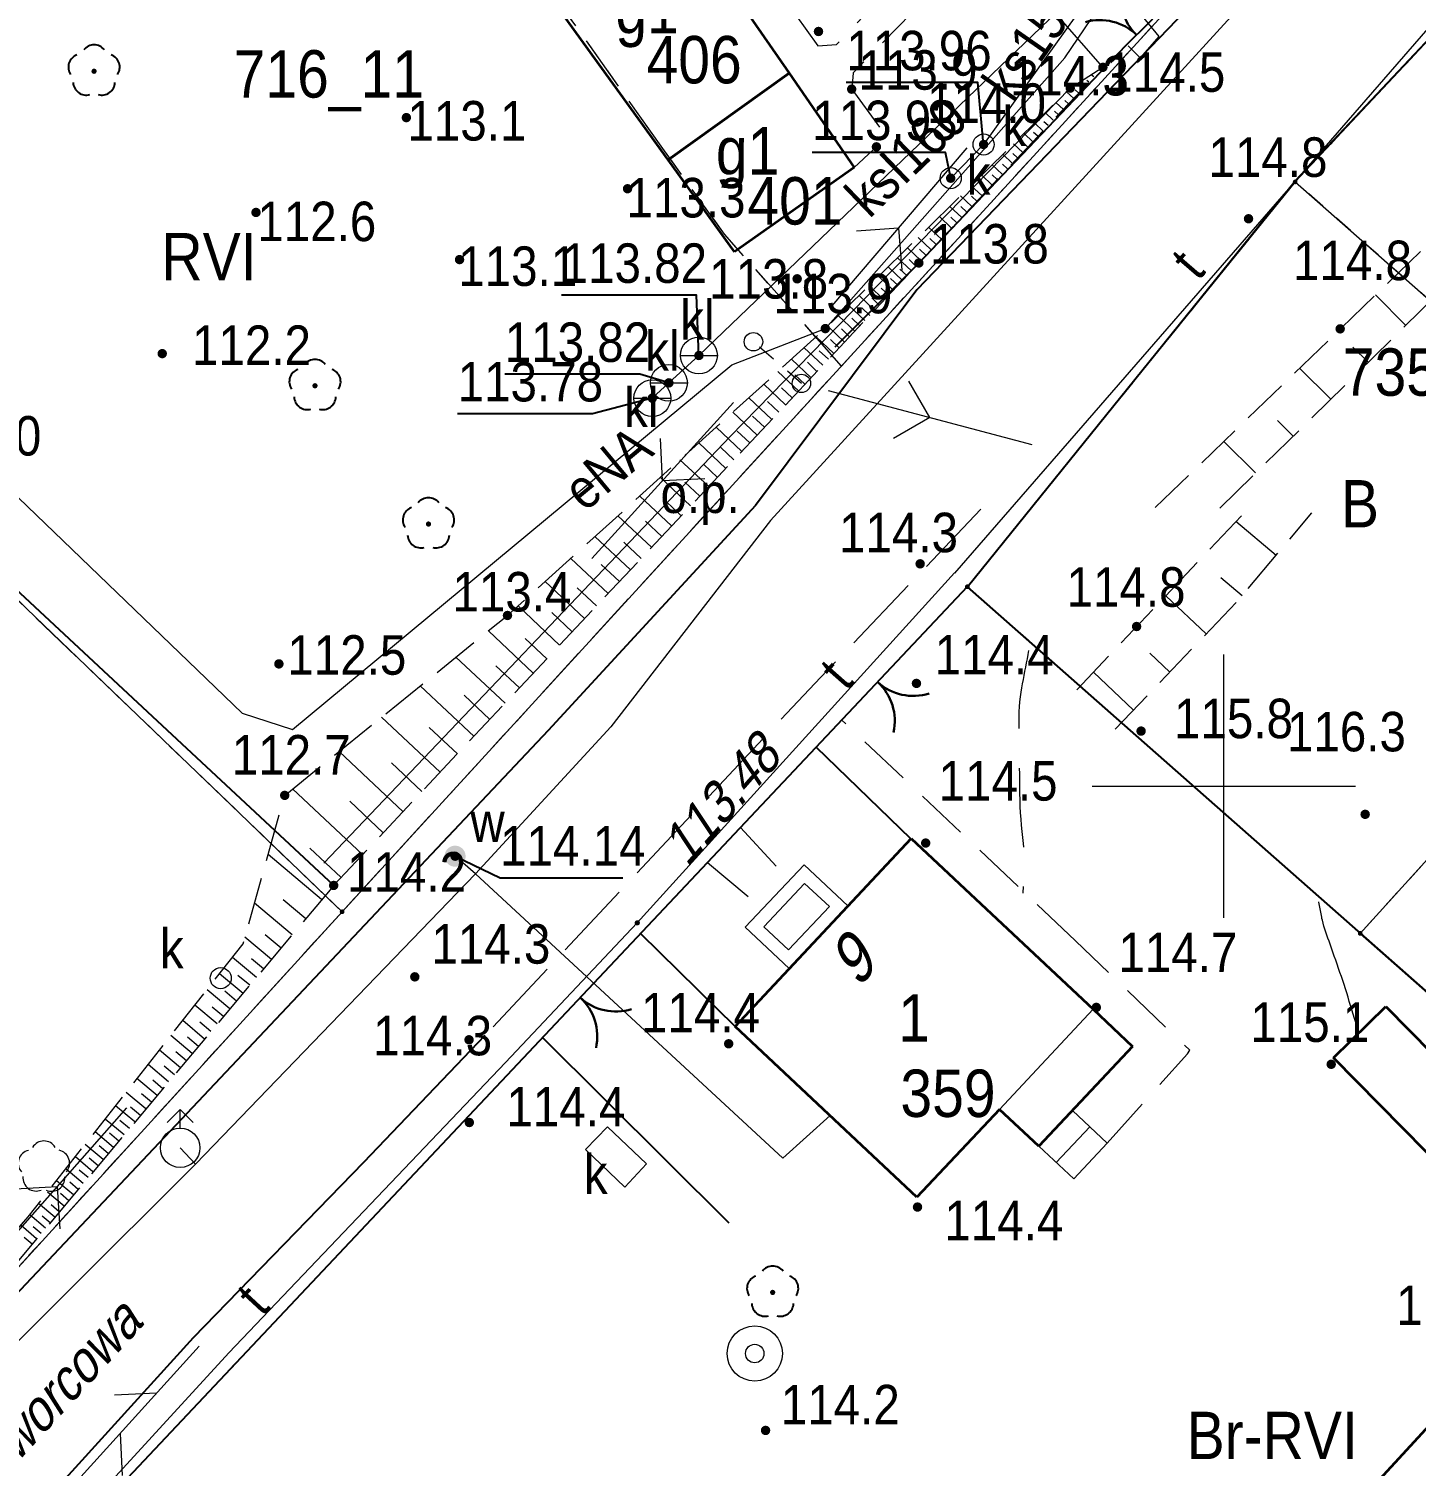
# Model space of a CAD drawing. Extents: x 6512885 to 6513481, y 5959590 to 5960000.
# Drawn here: x 6513154.6 to 6513207.3, y 5959874.2 to 5959928.8 of the extents above; entities that cross this region are included whole.
import ezdxf
from ezdxf.enums import TextEntityAlignment as Align

# ---------------------------------------------------------------- set-up
doc = ezdxf.new("R2010")
doc.units = 0
doc.header["$MEASUREMENT"] = 0
for name, pattern in [('0.7_0.7', [1.4, 0.7, -0.7]), ('2.0_1.0', [3, 2, -1]), ('217-1000', [2.8, 2.1, -0.7]), ('218-1000', [1.4, 0.7, -0.7]), ('219-1000', [0]), ('3.0_1.5', [4.5, 3, -1.5]), ('823-1000', [2.45, 1.75, -0.7]), ('mz1.8_0.7', [2.5, 1.8, -0.7]), ('mz3.0_1.0', [4, 3, -1])]:
    doc.linetypes.add(name, pattern=pattern)
doc.layers.get('0').update_dxf_attribs({"color": 2, "linetype": 'CONTINUOUS', "lineweight": 5})
for name, color, linetype in [('000 Inne (niezydentyfikowane)', 7, 'CONTINUOUS'), ('203-Punkt załamania granicy działki nie stabilizowany', 7, 'CONTINUOUS'), ('210-Oznaczenie użytku', 7, 'CONTINUOUS'), ('211-Nr działki', 7, 'CONTINUOUS'), ('217-Granica konturu klasyfikcyjnego', 7, 'CONTINUOUS'), ('218-Granica użytku', 7, 'CONTINUOUS'), ('219-Linia granicy', 7, 'CONTINUOUS'), ('238-Punkt adresowy budynku', 7, 'CONTINUOUS'), ('312-Budynek (powierzchnia)', 7, 'CONTINUOUS'), ('312-Numer ewidencyjny budynku', 7, 'CONTINUOUS'), ('312-Numer ewidencyjny budynku-Atr124', 7, 'CONTINUOUS'), ('320-część budynku wyodrębniona ze względu na liczbę kondygnacji naziemnych (powierzchnia)', 7, 'CONTINUOUS'), ('352-schody (powierzchnia)', 7, 'CONTINUOUS'), ('354-Taras weranda', 7, 'CONTINUOUS'), ('510-Podpora jednosłupowa symb.-SEPOW', 7, 'CONTINUOUS'), ('512-Podpora wielosłupowa linia-SEPOW', 7, 'CONTINUOUS'), ('516-Kierunek linii eN-SEPOW', 7, 'CONTINUOUS'), ('521-Kierunek linii-STPOW', 7, 'CONTINUOUS'), ('626-Punkt rzędnej przewodu-STPOD', 7, 'CONTINUOUS'), ('626-Punkt rzędnej przewodu-STPOD-Atr2', 7, 'CONTINUOUS'), ('811-Warstwica ciągła linia', 7, 'CONTINUOUS'), ('812-Warstwica pomocnicza linia', 7, 'CONTINUOUS'), ('820-Skarpa nieumocniona', 7, 'CONTINUOUS'), ('823-Szczyt skarpy nieumocninej', 7, 'CONTINUOUS'), ('824-Podnóże skarpy nieumocninej', 7, 'CONTINUOUS'), ('905-Brama w ogrodzeniu', 7, 'CONTINUOUS'), ('926-Drzewo liściaste niepomierzone', 7, 'CONTINUOUS'), ('994-Nazwa ulicy', 7, 'CONTINUOUS'), ('chodnik (powierzchnia)', 7, 'CONTINUOUS'), ('drzewo liściaste (punkt)', 7, 'CONTINUOUS'), ('hydrant (punkt)', 7, 'CONTINUOUS'), ('inny obiekt przyrodniczy (linia)', 7, 'CONTINUOUS'), ('inny obiekt przyrodniczy (linia)-Atr17', 7, 'CONTINUOUS'), ('jezdnia (powierzchnia)', 7, 'CONTINUOUS'), ('krawężnik (linia)', 7, 'CONTINUOUS'), ('ogrodzenie trwałe (linia)', 7, 'CONTINUOUS'), ('osadnik kanalizacji lokalnej (dół Chambeau) (punkt)', 7, 'CONTINUOUS'), ('osadnik kanalizacji lokalnej (dół Chambeau) (punkt)-Atr17', 7, 'CONTINUOUS'), ('plac (powierzchnia)', 7, 'CONTINUOUS'), ('przewód elektroenergetyczny (linia)', 7, 'CONTINUOUS'), ('przewód elektroenergetyczny (linia)-Atr1', 7, 'CONTINUOUS'), ('przewód kanalizacyjny (linia)', 7, 'CONTINUOUS'), ('przewód kanalizacyjny (linia)-Atr1', 7, 'CONTINUOUS'), ('przewód telekomunikacyjny (linia)', 7, 'CONTINUOUS'), ('przewód telekomunikacyjny (linia)-Atr1', 7, 'CONTINUOUS'), ('przewód wodociągowy (linia)', 7, 'CONTINUOUS'), ('punkt o określonej wysokości (sieć kanalizacyjna)', 7, 'CONTINUOUS'), ('punkt o określonej wysokości (sieć kanalizacyjna)-Atr2', 7, 'CONTINUOUS'), ('punkt o określonej wysokości (sieć wodociągowa)', 7, 'CONTINUOUS'), ('punkt o określonej wysokości (sieć wodociągowa)-Atr2', 7, 'CONTINUOUS'), ('punkt wysokościowy naturalny', 7, 'CONTINUOUS'), ('punkt wysokościowy naturalny-Atr2', 7, 'CONTINUOUS'), ('skarpa nieumocniona (powierzchnia)', 7, 'CONTINUOUS'), ('studnia (punkt)', 7, 'CONTINUOUS'), ('Wstawianie ramki sekcyjnej z opisem', 7, 'CONTINUOUS'), ('właz - siec kanalizacyjna (powierzchnia)', 7, 'CONTINUOUS'), ('właz - siec kanalizacyjna (powierzchnia)-Atr17', 7, 'CONTINUOUS'), ('właz okrągły - siec kanalizacyjna (punkt)', 7, 'CONTINUOUS'), ('właz okrągły - siec kanalizacyjna (punkt)-Atr17', 7, 'CONTINUOUS'), ('zasuwa - siec wodociągowa (punkt)', 7, 'CONTINUOUS'), ('zasuwa - siec wodociągowa (punkt)-Atr17', 7, 'CONTINUOUS')]:
    doc.layers.add(name, color=color, linetype=linetype)
doc.styles.get("Standard").update_dxf_attribs({"font": 'txt', "width": 0.75})
doc.linetypes.add('902-1000', pattern='A,5,0,[1,ksztalty.shx,S=1,R=0,X=0,Y=0],5', length=10)

# ---------------------------------------------------------------- blocks, each defined once
blk = doc.blocks.new('516')
at = {"color": 0, "linetype": 'Continuous', "lineweight": 0}
for p, q in [((5.05, 0), (3.919, 1.131)), ((1.05, 0), (9.05, 0)), ((5.05, 0), (3.919, -1.131))]:
    blk.add_line(p, q, dxfattribs=at)
blk = doc.blocks.new('521')
at = {"color": 0, "linetype": 'Continuous', "lineweight": 0}
for p, q in [((6.65, 0), (5.519, 1.131)), ((1.05, 0), (9.05, 0)), ((4.581, 0), (3.45, -1.131))]:
    blk.add_line(p, q, dxfattribs=at)
blk = doc.blocks.new('926')
at = {"color": 0, "linetype": 'Continuous', "lineweight": 0}
for centre, start, end in [((-0.469, 0.152), 103.052, 221.335), ((0.007, 0.5), 30.77, 149.231), ((0.482, 0.157), 318.939, 77.555), ((-0.292, -0.401), 174.173, 292.616), ((0.296, -0.408), 246.131, 4.522)]:
    blk.add_arc(centre, 0.5, start, end, dxfattribs=at)
blk = doc.blocks.new('OP021')
at = {"linetype": 'Continuous', "lineweight": 13}
h = blk.add_hatch(color=0, dxfattribs=at)
edge = h.paths.add_edge_path()
edge.add_arc((0, 0), 0.1, 0, 360)
at = {"color": 0, "linetype": 'Continuous', "lineweight": -3}
for centre, start, end in [((-0.476, 0.154), 110.388, 213.756), ((0, 0.5), 38.316, 141.684), ((0.476, 0.154), 326.244, 69.612), ((-0.294, -0.404), 182.272, 285.64), ((0.294, -0.404), 254.36, 357.728), ((0.294, -0.404), 254.36, 357.728)]:
    blk.add_arc(centre, 0.5, start, end, dxfattribs=at)
blk = doc.blocks.new('PW01')
at = {"linetype": 'Continuous', "lineweight": 13}
h = blk.add_hatch(color=0, dxfattribs=at)
edge = h.paths.add_edge_path()
edge.add_arc((0, 0), 0.18, 0, 360)
blk = doc.blocks.new('US02')
at = {"color": 0, "linetype": 'Continuous', "lineweight": 13}
for p, q in [((0, 1.45), (-0.495, 0.955)), ((0, 0.75), (0, 1.45)), ((0, 1.45), (0.495, 0.955))]:
    blk.add_line(p, q, dxfattribs=at)
blk.add_circle((0, 0), 0.75, dxfattribs=at)
blk = doc.blocks.new('US22')
at = {"color": 0, "linetype": 'Continuous', "lineweight": 0}
blk.add_circle((0, 0), 0.4, dxfattribs=at)
blk = doc.blocks.new('US25')
at = {"linetype": 'Continuous', "lineweight": 13}
h = blk.add_hatch(color=0, dxfattribs=at)
edge = h.paths.add_edge_path()
edge.add_arc((0, 0), 0.4, 0, 360)
blk = doc.blocks.new('905')
at = {"color": 0, "linetype": 'Continuous', "lineweight": 30}
for centre, start, end in [((-2, 0), 0, 60), ((2, 0), 120, 180)]:
    blk.add_arc(centre, 2, start, end, dxfattribs=at)
blk = doc.blocks.new('621')
at = {"linetype": 'Continuous', "lineweight": 0}
h = blk.add_hatch(color=0, dxfattribs=at)
edge = h.paths.add_edge_path()
edge.add_arc((0, 0), 0.1, 0, 360)
blk = doc.blocks.new('US07')
at = {"color": 0, "linetype": 'Continuous', "lineweight": 13}
blk.add_line((-0.7, 0), (0.7, 0), dxfattribs=at)
blk.add_circle((0, 0), 0.7, dxfattribs=at)
blk = doc.blocks.new('510')
at = {"color": 0, "linetype": 'Continuous', "lineweight": 0}
blk.add_circle((0, 0), 0.35, dxfattribs=at)
blk = doc.blocks.new('US13')
at = {"color": 0, "linetype": 'Continuous', "lineweight": 13}
for radius in [1.05, 0.35]:
    blk.add_circle((0, 0), radius, dxfattribs=at)
blk = doc.blocks.new('203')
at = {"linetype": 'Continuous', "lineweight": 0}
h = blk.add_hatch(color=0, dxfattribs=at)
edge = h.paths.add_edge_path()
edge.add_arc((0, 0), 0.09, 0, 360)

msp = doc.modelspace()

# ---------------------------------------------------------------- linework, layer by layer
at = {"layer": '000 Inne (niezydentyfikowane)', "color": 7, "linetype": 'Continuous', "lineweight": 13}
for p, q in [((6513194.87, 5959926.72), (6513194.8, 5959926.79)), ((6513195.07, 5959926.93), (6513194.97, 5959927.01)), ((6513194.3, 5959926.1), (6513194.03, 5959926.36)), ((6513194.49, 5959926.31), (6513194.36, 5959926.43)), ((6513194.68, 5959926.52), (6513194.48, 5959926.7)), ((6513193.91, 5959925.69), (6513193.62, 5959925.96)), ((6513194.1, 5959925.9), (6513193.96, 5959926.03)), ((6513193.14, 5959924.87), (6513192.82, 5959925.17)), ((6513193.33, 5959925.08), (6513193.17, 5959925.22)), ((6513193.52, 5959925.28), (6513193.22, 5959925.57)), ((6513193.72, 5959925.49), (6513193.57, 5959925.63)), ((6513192.75, 5959924.46), (6513192.42, 5959924.78)), ((6513192.94, 5959924.67), (6513192.78, 5959924.82)), ((6513192.37, 5959924.05), (6513192.01, 5959924.38)), ((6513192.56, 5959924.26), (6513192.39, 5959924.42)), ((6513191.59, 5959923.23), (6513191.21, 5959923.59)), ((6513191.79, 5959923.44), (6513191.6, 5959923.61)), ((6513191.98, 5959923.64), (6513191.61, 5959923.99)), ((6513192.17, 5959923.85), (6513191.99, 5959924.02)), ((6513191.21, 5959922.82), (6513190.81, 5959923.2)), ((6513191.4, 5959923.03), (6513191.2, 5959923.21)), ((6513190.43, 5959922), (6513190, 5959922.41)), ((6513190.82, 5959922.41), (6513190.4, 5959922.8)), ((6513191.01, 5959922.62), (6513190.81, 5959922.81)), ((6513190.05, 5959921.59), (6513189.6, 5959922.01)), ((6513190.24, 5959921.79), (6513190.02, 5959922)), ((6513190.63, 5959922.2), (6513190.42, 5959922.4)), ((6513189.66, 5959921.18), (6513189.2, 5959921.62)), ((6513189.86, 5959921.38), (6513189.63, 5959921.6)), ((6513188.89, 5959920.36), (6513188.39, 5959920.83)), ((6513189.28, 5959920.77), (6513188.79, 5959921.22)), ((6513189.08, 5959920.56), (6513188.84, 5959920.79)), ((6513189.47, 5959920.97), (6513189.23, 5959921.2)), ((6513188.5, 5959919.95), (6513187.99, 5959920.43)), ((6513188.7, 5959920.15), (6513188.44, 5959920.39)), ((6513187.8, 5959919.2), (6513187.25, 5959919.71)), ((6513188.14, 5959919.56), (6513187.61, 5959920.06)), ((6513188.31, 5959919.74), (6513188.05, 5959919.99)), ((6513187.45, 5959918.83), (6513186.89, 5959919.36)), ((6513187.63, 5959919.01), (6513187.35, 5959919.27)), ((6513187.97, 5959919.38), (6513187.7, 5959919.63)), ((6513186.74, 5959918.07), (6513186.15, 5959918.63)), ((6513187.1, 5959918.45), (6513186.53, 5959919)), ((6513187.28, 5959918.64), (6513186.99, 5959918.91)), ((6513186.37, 5959917.68), (6513185.76, 5959918.25)), ((6513186.56, 5959917.87), (6513186.26, 5959918.16)), ((6513186.92, 5959918.26), (6513186.63, 5959918.54)), ((6513185.99, 5959917.27), (6513185.37, 5959917.86)), ((6513186.18, 5959917.47), (6513185.87, 5959917.76)), ((6513185.19, 5959916.43), (6513184.52, 5959917.06)), ((6513185.6, 5959916.85), (6513184.96, 5959917.46)), ((6513185.4, 5959916.64), (6513185.07, 5959916.95)), ((6513185.79, 5959917.06), (6513185.48, 5959917.36)), ((6513184.77, 5959915.98), (6513184.06, 5959916.64)), ((6513184.99, 5959916.21), (6513184.64, 5959916.53)), ((6513184.33, 5959915.5), (6513183.58, 5959916.21)), ((6513184.55, 5959915.74), (6513184.19, 5959916.09)), ((6513183.86, 5959915), (6513183.07, 5959915.74)), ((6513184.09, 5959915.26), (6513183.71, 5959915.62)), ((6513183.36, 5959914.48), (6513182.53, 5959915.26)), ((6513183.61, 5959914.74), (6513183.21, 5959915.12)), ((6513182.84, 5959913.92), (6513181.96, 5959914.74)), ((6513183.1, 5959914.2), (6513182.67, 5959914.6)), ((6513182.28, 5959913.33), (6513181.36, 5959914.2)), ((6513182.56, 5959913.63), (6513182.11, 5959914.05)), ((6513181.7, 5959912.71), (6513180.73, 5959913.63)), ((6513182, 5959913.03), (6513181.52, 5959913.47)), ((6513181.09, 5959912.06), (6513180.06, 5959913.03)), ((6513181.4, 5959912.39), (6513180.9, 5959912.86)), ((6513180.44, 5959911.37), (6513179.35, 5959912.39)), ((6513180.77, 5959911.72), (6513180.24, 5959912.22)), ((6513179.75, 5959910.64), (6513178.61, 5959911.72)), ((6513180.1, 5959911.01), (6513179.54, 5959911.54)), ((6513179.03, 5959909.88), (6513177.82, 5959911.01)), ((6513179.4, 5959910.26), (6513178.81, 5959910.82)), ((6513178.27, 5959909.07), (6513176.99, 5959910.26)), ((6513178.66, 5959909.48), (6513178.04, 5959910.06)), ((6513177.47, 5959908.21), (6513176.12, 5959909.48)), ((6513177.87, 5959908.64), (6513177.22, 5959909.26)), ((6513176.62, 5959907.31), (6513175.2, 5959908.64)), ((6513177.05, 5959907.77), (6513176.36, 5959908.42)), ((6513175.72, 5959906.36), (6513174.23, 5959907.77)), ((6513176.18, 5959906.84), (6513175.45, 5959907.53)), ((6513174.78, 5959905.35), (6513173.2, 5959906.84)), ((6513175.26, 5959905.86), (6513174.49, 5959906.59)), ((6513173.78, 5959904.29), (6513172.08, 5959905.9)), ((6513174.29, 5959904.83), (6513173.47, 5959905.6)), ((6513172.71, 5959903.15), (6513170.84, 5959904.9)), ((6513173.26, 5959903.73), (6513172.36, 5959904.57)), ((6513171.53, 5959901.89), (6513169.49, 5959903.81)), ((6513172.13, 5959902.53), (6513171.16, 5959903.45)), ((6513170.24, 5959900.53), (6513168.02, 5959902.62)), ((6513170.9, 5959901.23), (6513169.83, 5959902.23)), ((6513168.84, 5959899.03), (6513166.41, 5959901.32)), ((6513169.55, 5959899.8), (6513168.39, 5959900.89)), ((6513167.3, 5959897.4), (6513164.64, 5959899.9)), ((6513168.08, 5959898.23), (6513166.81, 5959899.43)), ((6513165.74, 5959895.69), (6513163.71, 5959897.4)), ((6513166.48, 5959896.53), (6513165.29, 5959897.65)), ((6513165.14, 5959894.96), (6513164.28, 5959895.68)), ((6513164.62, 5959894.36), (6513163.19, 5959895.56)), ((6513163.84, 5959893.42), (6513162.83, 5959894.26)), ((6513164.2, 5959893.85), (6513163.6, 5959894.35)), ((6513163.27, 5959892.74), (6513162.36, 5959893.5)), ((6513163.54, 5959893.06), (6513163.08, 5959893.45)), ((6513162.76, 5959892.13), (6513161.87, 5959892.88)), ((6513163.01, 5959892.44), (6513162.56, 5959892.81)), ((6513162.26, 5959891.54), (6513161.39, 5959892.27)), ((6513162.51, 5959891.84), (6513162.07, 5959892.21)), ((6513161.78, 5959890.97), (6513160.93, 5959891.68)), ((6513162.02, 5959891.25), (6513161.59, 5959891.61)), ((6513161.3, 5959890.4), (6513160.47, 5959891.1)), ((6513161.54, 5959890.68), (6513161.12, 5959891.04)), ((6513160.83, 5959889.85), (6513160.02, 5959890.53)), ((6513161.07, 5959890.12), (6513160.65, 5959890.47)), ((6513160.38, 5959889.3), (6513159.58, 5959889.97)), ((6513160.61, 5959889.57), (6513160.2, 5959889.91)), ((6513159.93, 5959888.77), (6513159.15, 5959889.43)), ((6513160.15, 5959889.04), (6513159.76, 5959889.37)), ((6513159.5, 5959888.25), (6513158.73, 5959888.9)), ((6513159.71, 5959888.51), (6513159.33, 5959888.84)), ((6513159.07, 5959887.75), (6513158.32, 5959888.37)), ((6513159.28, 5959888), (6513158.9, 5959888.32)), ((6513158.65, 5959887.25), (6513157.92, 5959887.86)), ((6513158.86, 5959887.5), (6513158.49, 5959887.81)), ((6513158.24, 5959886.76), (6513157.52, 5959887.36)), ((6513158.44, 5959887), (6513158.08, 5959887.31)), ((6513157.45, 5959885.82), (6513156.76, 5959886.39)), ((6513157.84, 5959886.28), (6513157.14, 5959886.87)), ((6513158.04, 5959886.52), (6513157.69, 5959886.82)), ((6513157.06, 5959885.36), (6513156.39, 5959885.93)), ((6513157.26, 5959885.59), (6513156.92, 5959885.87)), ((6513157.64, 5959886.05), (6513157.3, 5959886.34)), ((6513156.69, 5959884.91), (6513156.03, 5959885.47)), ((6513156.88, 5959885.14), (6513156.54, 5959885.42)), ((6513156.32, 5959884.48), (6513155.68, 5959885.02)), ((6513156.5, 5959884.69), (6513156.18, 5959884.97)), ((6513155.96, 5959884.05), (6513155.33, 5959884.58)), ((6513156.14, 5959884.26), (6513155.82, 5959884.53)), ((6513155.26, 5959883.22), (6513154.66, 5959883.73)), ((6513155.61, 5959883.63), (6513154.99, 5959884.15)), ((6513155.43, 5959883.42), (6513155.13, 5959883.68)), ((6513155.78, 5959883.84), (6513155.47, 5959884.1)), ((6513154.92, 5959882.81), (6513154.32, 5959883.33)), ((6513155.09, 5959883.02), (6513154.79, 5959883.27)), ((6513154.75, 5959882.61), (6513154.45, 5959882.87))]:
    msp.add_line(p, q, dxfattribs=at)
at = {"layer": '217-Granica konturu klasyfikcyjnego', "color": 3, "linetype": '217-1000', "lineweight": 13, "flags": 128}
for points in [[(6513178.64, 5959924.3), (6513173.38, 5959931.68)], [(6513181.04, 5959920.95), (6513178.64, 5959924.3)], [(6513185.48, 5959915.95), (6513181.04, 5959920.95)], [(6513166.52, 5959895.23), (6513185.48, 5959915.95)], [(6513166.52, 5959895.23), (6513145.13, 5959915.77)], [(6513190.26, 5959907.57), (6513157.34, 5959872.64)], [(6513205.18, 5959894.41), (6513190.26, 5959907.57)], [(6513140.48, 5959866.67), (6513166.52, 5959895.23)], [(6513239.66, 5959864.04), (6513205.18, 5959894.41)]]:
    msp.add_lwpolyline(points, dxfattribs=at)
at = {"layer": '218-Granica użytku', "color": 3, "linetype": '218-1000', "lineweight": 13, "flags": 128}
for points in [[(6513215.07, 5959936.1), (6513202.71, 5959922.94)], [(6513185.48, 5959915.95), (6513200.12, 5959931.95)], [(6513178.64, 5959924.3), (6513173.38, 5959931.68)], [(6513181.04, 5959920.95), (6513178.64, 5959924.3)], [(6513202.71, 5959922.94), (6513190.26, 5959907.57)], [(6513218.47, 5959909.07), (6513202.71, 5959922.94)], [(6513185.48, 5959915.95), (6513181.04, 5959920.95)], [(6513166.52, 5959895.23), (6513185.48, 5959915.95)], [(6513166.52, 5959895.23), (6513145.13, 5959915.77)], [(6513205.18, 5959894.41), (6513218.47, 5959909.07)], [(6513190.26, 5959907.57), (6513157.34, 5959872.64)], [(6513205.18, 5959894.41), (6513190.26, 5959907.57)], [(6513140.48, 5959866.67), (6513166.52, 5959895.23)], [(6513239.66, 5959864.04), (6513205.18, 5959894.41)]]:
    msp.add_lwpolyline(points, dxfattribs=at)
at = {"layer": '219-Linia granicy', "color": 7, "linetype": '219-1000', "lineweight": 13, "flags": 128}
for points in [[(6513214.52, 5959947.69), (6513166.52, 5959895.23)], [(6513215.07, 5959936.1), (6513202.71, 5959922.94)], [(6513130.89, 5959929.45), (6513166.52, 5959895.23)], [(6513202.71, 5959922.94), (6513190.26, 5959907.57)], [(6513202.71, 5959922.94), (6513218.47, 5959909.07)], [(6513205.18, 5959894.41), (6513218.47, 5959909.07)], [(6513190.26, 5959907.57), (6513157.34, 5959872.64)], [(6513205.18, 5959894.41), (6513190.26, 5959907.57)], [(6513140.48, 5959866.67), (6513166.52, 5959895.23)], [(6513205.18, 5959894.41), (6513239.66, 5959864.04)]]:
    msp.add_lwpolyline(points, dxfattribs=at)
at = {"layer": '312-Budynek (powierzchnia)', "color": 7, "linetype": 'Continuous', "lineweight": 35, "flags": 128}
for points in [[(6513178.32, 5959934.53), (6513183.49, 5959927.07)], [(6513178.9, 5959923.78), (6513173.6, 5959931.12)], [(6513183.49, 5959927.07), (6513178.9, 5959923.78)], [(6513178.9, 5959923.78), (6513183.49, 5959927.07)], [(6513183.49, 5959927.07), (6513185.97, 5959923.48)], [(6513181.42, 5959920.29), (6513178.9, 5959923.78)], [(6513185.97, 5959923.48), (6513181.42, 5959920.29)], [(6513181.44, 5959890.88), (6513188.13, 5959898.01)], [(6513188.13, 5959898.01), (6513195.04, 5959891.53)], [(6513195.04, 5959891.53), (6513196.54, 5959890.12)], [(6513204.17, 5959889.69), (6513206.15, 5959891.63)], [(6513206.15, 5959891.63), (6513212.29, 5959885.41)], [(6513188.35, 5959884.39), (6513181.44, 5959890.88)], [(6513196.54, 5959890.12), (6513192.98, 5959886.33)], [(6513210.31, 5959883.46), (6513204.17, 5959889.69)], [(6513191.48, 5959887.73), (6513188.35, 5959884.39)], [(6513192.98, 5959886.33), (6513191.48, 5959887.73)], [(6513203.58, 5959871.15), (6513210.89, 5959879.08)]]:
    msp.add_lwpolyline(points, dxfattribs=at)
at = {"layer": '320-część budynku wyodrębniona ze względu na liczbę kondygnacji naziemnych (powierzchnia)', "color": 7, "linetype": 'Continuous', "lineweight": 18, "flags": 128}
msp.add_lwpolyline([(6513195.04, 5959891.53), (6513191.48, 5959887.73)], dxfattribs=at)
at = {"layer": '352-schody (powierzchnia)', "color": 7, "linetype": 'Continuous', "lineweight": 18}
for p, q in [((6513194.25, 5959887.68), (6513192.98, 5959886.33)), ((6513195.57, 5959886.44), (6513194.25, 5959887.68)), ((6513193.64, 5959885.71), (6513194.91, 5959887.06)), ((6513194.3, 5959885.09), (6513195.57, 5959886.44)), ((6513192.98, 5959886.33), (6513194.3, 5959885.09))]:
    msp.add_line(p, q, dxfattribs=at)
at = {"layer": '354-Taras weranda', "color": 0, "lineweight": 13}
for p, q in [((6513181.83, 5959894.64), (6513184.06, 5959897.01)), ((6513184.06, 5959897.01), (6513185.73, 5959895.45)), ((6513182.538, 5959894.663), (6513184.083, 5959896.304)), ((6513184.083, 5959896.304), (6513185.022, 5959895.427)), ((6513185.022, 5959895.427), (6513183.477, 5959893.786)), ((6513185.73, 5959895.45), (6513183.5, 5959893.08)), ((6513183.5, 5959893.08), (6513181.83, 5959894.64)), ((6513183.477, 5959893.786), (6513182.538, 5959894.663))]:
    msp.add_line(p, q, dxfattribs=at)
at = {"layer": '512-Podpora wielosłupowa linia-SEPOW', "color": 7, "linetype": '0.7_0.7', "lineweight": 13, "flags": 128}
msp.add_lwpolyline([(6513183.96, 5959915.29), (6513182.14, 5959916.87)], dxfattribs=at)
at = {"layer": '811-Warstwica ciągła linia', "color": 32, "linetype": 'Continuous', "lineweight": 13, "flags": 128}
msp.add_lwpolyline([(6513205.11, 5959890.7), (6513205.06, 5959890.861), (6513205.011, 5959891.022), (6513204.962, 5959891.183), (6513204.914, 5959891.344), (6513204.866, 5959891.505), (6513204.817, 5959891.666), (6513204.768, 5959891.827), (6513204.719, 5959891.988), (6513204.67, 5959892.149), (6513204.62, 5959892.31), (6513204.57, 5959892.465), (6513204.519, 5959892.62), (6513204.467, 5959892.774), (6513204.413, 5959892.928), (6513204.359, 5959893.081), (6513204.305, 5959893.235), (6513204.25, 5959893.388), (6513204.196, 5959893.542), (6513204.143, 5959893.696), (6513204.09, 5959893.85), (6513204.037, 5959894.004), (6513203.997, 5959894.116), (6513203.957, 5959894.228), (6513203.917, 5959894.34), (6513203.878, 5959894.452), (6513203.841, 5959894.565), (6513203.806, 5959894.678), (6513203.774, 5959894.792), (6513203.746, 5959894.907), (6513203.73, 5959894.98), (6513203.721, 5959895.023), (6513203.709, 5959895.086), (6513203.696, 5959895.149), (6513203.684, 5959895.212), (6513203.673, 5959895.275), (6513203.661, 5959895.338), (6513203.649, 5959895.401), (6513203.638, 5959895.464), (6513203.626, 5959895.528), (6513203.614, 5959895.59), (6513203.61, 5959895.61)], dxfattribs=at)
at = {"layer": '812-Warstwica pomocnicza linia', "color": 32, "linetype": '3.0_1.5', "lineweight": 13, "flags": 128}
msp.add_lwpolyline([(6513192.59, 5959905.15), (6513192.559, 5959904.992), (6513192.529, 5959904.835), (6513192.498, 5959904.677), (6513192.467, 5959904.52), (6513192.437, 5959904.362), (6513192.407, 5959904.205), (6513192.377, 5959904.047), (6513192.347, 5959903.888), (6513192.318, 5959903.729), (6513192.29, 5959903.57), (6513192.262, 5959903.385), (6513192.242, 5959903.2), (6513192.229, 5959903.014), (6513192.222, 5959902.828), (6513192.219, 5959902.642), (6513192.22, 5959902.455), (6513192.222, 5959902.269), (6513192.226, 5959902.082), (6513192.229, 5959901.896), (6513192.23, 5959901.71), (6513192.23, 5959901.462), (6513192.231, 5959901.214), (6513192.232, 5959900.966), (6513192.234, 5959900.718), (6513192.237, 5959900.47), (6513192.24, 5959900.222), (6513192.244, 5959899.974), (6513192.248, 5959899.726), (6513192.254, 5959899.478), (6513192.26, 5959899.23), (6513192.271, 5959898.982), (6513192.288, 5959898.749), (6513192.31, 5959898.516), (6513192.334, 5959898.283), (6513192.358, 5959898.05), (6513192.382, 5959897.817), (6513192.401, 5959897.585), (6513192.415, 5959897.352), (6513192.422, 5959897.119), (6513192.42, 5959896.9), (6513192.42, 5959896.886), (6513192.416, 5959896.79), (6513192.412, 5959896.694), (6513192.406, 5959896.598), (6513192.401, 5959896.502), (6513192.395, 5959896.406), (6513192.389, 5959896.31), (6513192.384, 5959896.214), (6513192.378, 5959896.118), (6513192.374, 5959896.022), (6513192.37, 5959895.94)], dxfattribs=at)
at = {"layer": '820-Skarpa nieumocniona', "color": 7, "linetype": 'Continuous', "lineweight": 13}
for p, q in [((6513206.91, 5959917.49), (6513205.76, 5959918.65)), ((6513205.48, 5959916.09), (6513204.9, 5959916.67)), ((6513204.06, 5959914.69), (6513202.88, 5959915.87)), ((6513202.63, 5959913.29), (6513202.04, 5959913.88)), ((6513201.2, 5959911.89), (6513200, 5959913.09)), ((6513201.99, 5959908.76), (6513200.46, 5959910.05)), ((6513200.7, 5959907.23), (6513199.89, 5959907.91)), ((6513199.33, 5959905.78), (6513197.8, 5959907.23)), ((6513197.95, 5959904.33), (6513197.19, 5959905.05)), ((6513196.57, 5959902.88), (6513195.05, 5959904.33))]:
    msp.add_line(p, q, dxfattribs=at)
at = {"layer": '823-Szczyt skarpy nieumocninej', "color": 7, "linetype": '823-1000', "lineweight": 13, "flags": 128}
for points in [[(6513213.33, 5959923.8), (6513199.8, 5959910.5)], [(6513195.88, 5959902.16), (6513200.65, 5959907.16), (6513203.34, 5959910.37)]]:
    msp.add_lwpolyline(points, dxfattribs=at)
at = {"layer": '824-Podnóże skarpy nieumocninej', "color": 7, "linetype": '823-1000', "lineweight": 13, "flags": 128}
for points in [[(6513197.4, 5959910.58), (6513204.88, 5959917.79), (6513212.17, 5959924.84)], [(6513194.42, 5959903.66), (6513200.87, 5959910.47)]]:
    msp.add_lwpolyline(points, dxfattribs=at)
at = {"layer": 'chodnik (powierzchnia)', "color": 7, "linetype": '2.0_1.0', "lineweight": 18, "flags": 128}
for points in [[(6513194.37, 5959894.13), (6513185.5, 5959902.51)], [(6513181.65, 5959898.43), (6513183.5, 5959896.42)], [(6513180.4, 5959897.1), (6513182.49, 5959895.35)], [(6513195.57, 5959886.44), (6513198.62, 5959889.84), (6513198.71, 5959889.97), (6513194.37, 5959894.13)]]:
    msp.add_lwpolyline(points, dxfattribs=at)
at = {"layer": 'inny obiekt przyrodniczy (linia)', "color": 7, "linetype": 'Continuous', "lineweight": 18, "flags": 128}
msp.add_lwpolyline([(6513165.82, 5959897.07), (6513181.26, 5959913.28), (6513194.17, 5959926.5)], dxfattribs=at)
at = {"layer": 'jezdnia (powierzchnia)', "color": 7, "linetype": 'mz3.0_1.0', "lineweight": 18, "flags": 128}
msp.add_lwpolyline([(6513190.78, 5959910.51), (6513184.68, 5959904.12), (6513171.94, 5959890.53)], dxfattribs=at)
at = {"layer": 'krawężnik (linia)', "color": 7, "linetype": 'Continuous', "lineweight": 25, "flags": 128}
for points in [[(6513207.56, 5959939.03), (6513198.53, 5959929.42), (6513188.35, 5959918.84), (6513182.22, 5959910.66)], [(6513182.22, 5959910.66), (6513174.34, 5959902.11), (6513156.61, 5959883.32), (6513147.36, 5959873.52), (6513140.32, 5959867.88)], [(6513171.94, 5959890.53), (6513167.33, 5959885.71), (6513160.87, 5959879.06), (6513155.01, 5959872.62), (6513144.8, 5959863.38)]]:
    msp.add_lwpolyline(points, dxfattribs=at)
at = {"layer": 'ogrodzenie trwałe (linia)', "color": 7, "linetype": '902-1000', "lineweight": 25, "flags": 128}
for points in [[(6513179.81, 5959952.22), (6513180.65, 5959954.36), (6513194.13, 5959955.12), (6513207.67, 5959955.84), (6513214.93, 5959947.71), (6513197.17, 5959928.99), (6513196.27, 5959928.1), (6513188.42, 5959919.86), (6513185.23, 5959916.67)], [(6513166.2, 5959896.23), (6513131.78, 5959928.3), (6513118.44, 5959941.85), (6513116.48, 5959950.5), (6513123.78, 5959950.92)], [(6513190.25, 5959907.56), (6513202.72, 5959922.99), (6513215.07, 5959936.1), (6513217.51, 5959936.26), (6513221.7, 5959939.85)], [(6513190.26, 5959907.57), (6513157.34, 5959872.64)], [(6513190.26, 5959907.57), (6513239.66, 5959864.04), (6513258.43, 5959885.75), (6513269.23, 5959898.33)], [(6513188.12, 5959898), (6513184.52, 5959901.48)], [(6513181.47, 5959890.85), (6513177.85, 5959894.4)], [(6513181.22, 5959883.41), (6513174.13, 5959890.46)]]:
    msp.add_lwpolyline(points, dxfattribs=at)
at = {"layer": 'plac (powierzchnia)', "color": 7, "linetype": 'mz3.0_1.0', "lineweight": 18, "flags": 128}
msp.add_lwpolyline([(6513178.32, 5959934.53), (6513179.47, 5959935.26), (6513184.59, 5959928.11), (6513185.3, 5959928.16), (6513189.02, 5959932.1), (6513189.06, 5959932.99), (6513187.83, 5959934.52), (6513187.99, 5959935.24), (6513188.74, 5959935.91), (6513188.73, 5959936.77), (6513186.25, 5959939.8), (6513186.18, 5959939.86), (6513186.12, 5959939.93), (6513186.07, 5959940.01), (6513186.04, 5959940.09), (6513186.01, 5959940.18), (6513186, 5959940.27), (6513186, 5959940.37), (6513186.02, 5959940.46), (6513186.05, 5959940.55), (6513186.09, 5959940.63), (6513186.14, 5959940.7), (6513186.2, 5959940.77), (6513186.27, 5959940.83), (6513189.27, 5959943.09), (6513189.74, 5959942.55), (6513193.68, 5959937.76), (6513191.29, 5959935.71), (6513190.14, 5959934.73), (6513192.27, 5959932.22), (6513193.41, 5959933.2), (6513195.03, 5959931.29), (6513196.03, 5959930.28), (6513197.54, 5959928.46), (6513196.82, 5959927.65), (6513196.26, 5959928.21), (6513195.41, 5959927.29), (6513193.27, 5959929.74), (6513192.72, 5959929.3), (6513189.52, 5959930.28), (6513188.81, 5959930.03), (6513185.93, 5959927.08), (6513185.87, 5959926.46), (6513186.93, 5959925.01), (6513186.96, 5959924.96), (6513186.99, 5959924.9), (6513187.01, 5959924.84), (6513187.02, 5959924.78), (6513187.03, 5959924.71), (6513187.02, 5959924.65), (6513187.01, 5959924.58), (6513187, 5959924.52), (6513186.97, 5959924.47), (6513186.94, 5959924.41), (6513186.9, 5959924.36), (6513186.86, 5959924.31), (6513186.81, 5959924.27), (6513185.97, 5959923.48), (6513183.49, 5959927.07)], close=True, dxfattribs=at)
at = {"layer": 'przewód elektroenergetyczny (linia)', "color": 1, "linetype": 'Continuous', "lineweight": 18, "flags": 128}
msp.add_lwpolyline([(6513137.75, 5959932.17), (6513137.17, 5959931.25), (6513139.68, 5959926.38), (6513143.67, 5959921.09), (6513162.73, 5959902.77), (6513164.64, 5959902.15), (6513181.32, 5959915.99), (6513184.87, 5959917.37), (6513193.97, 5959927.65), (6513197.96, 5959933.56), (6513197.2, 5959935.58)], dxfattribs=at)
at = {"layer": 'przewód kanalizacyjny (linia)', "color": 34, "linetype": 'Continuous', "lineweight": 18, "flags": 128}
for points in [[(6513197.11, 5959933.07), (6513190.88, 5959924.36), (6513189.63, 5959923.08)], [(6513178.3, 5959914.73), (6513178.93, 5959915.31), (6513180.07, 5959916.35), (6513193.37, 5959929.11), (6513195.03, 5959931.29)]]:
    msp.add_lwpolyline(points, dxfattribs=at)
at = {"layer": 'przewód telekomunikacyjny (linia)', "color": 30, "linetype": 'Continuous', "lineweight": 18, "flags": 128}
for points in [[(6513245.9, 5959962.77), (6513232.61, 5959951.33), (6513223.95, 5959943.67), (6513220.98, 5959941.36), (6513216.23, 5959938.53), (6513189.77, 5959908.08)], [(6513189.78, 5959908.1), (6513177.73, 5959894.81), (6513172.73, 5959889.51), (6513162.22, 5959878.48), (6513142.1, 5959856.55), (6513137.8, 5959851.94), (6513129.9, 5959843.46), (6513123.73, 5959837.36), (6513123.65, 5959835.92), (6513120.93, 5959833.07), (6513119.68, 5959833.23), (6513097.69, 5959810.47), (6513094.05, 5959806.72), (6513083.2, 5959795.33), (6513075.66, 5959788.15), (6513077.94, 5959786.08)]]:
    msp.add_lwpolyline(points, dxfattribs=at)
at = {"layer": 'przewód wodociągowy (linia)', "color": 5, "linetype": 'Continuous', "lineweight": 18, "flags": 128}
for points in [[(6513217.23, 5959965.2), (6513217.68, 5959948.2), (6513211.79, 5959941.74), (6513204.44, 5959933.79), (6513182.79, 5959910.08), (6513176.73, 5959902.25)], [(6513176.73, 5959902.25), (6513171.59, 5959896.67), (6513170.81, 5959897.34)], [(6513171.59, 5959896.67), (6513160.95, 5959885.65), (6513160.37, 5959886.27)], [(6513171.59, 5959896.67), (6513183.26, 5959885.87), (6513185.05, 5959887.49)], [(6513160.95, 5959885.65), (6513151.21, 5959875.94), (6513145.49, 5959881.25)]]:
    msp.add_lwpolyline(points, dxfattribs=at)
at = {"layer": 'punkt o określonej wysokości (sieć kanalizacyjna)-Atr2', "color": 7, "flags": 128}
for points in [[(6513190.88, 5959924.36), (6513190.66, 5959926.71), (6513185.665, 5959926.71)], [(6513189.63, 5959923.08), (6513189.43, 5959924.06), (6513184.371, 5959924.06)], [(6513180.07, 5959916.35), (6513179.98, 5959918.64), (6513174.857, 5959918.64)], [(6513178.93, 5959915.31), (6513177.82, 5959915.64), (6513172.697, 5959915.64)], [(6513178.3, 5959914.73), (6513176.03, 5959914.14), (6513170.907, 5959914.14)]]:
    msp.add_lwpolyline(points, dxfattribs=at)
at = {"layer": 'punkt o określonej wysokości (sieć wodociągowa)-Atr2', "color": 7, "flags": 128}
msp.add_lwpolyline([(6513170.81, 5959897.34), (6513172.52, 5959896.52), (6513177.186, 5959896.52)], dxfattribs=at)
at = {"layer": 'skarpa nieumocniona (powierzchnia)', "color": 7, "linetype": 'mz1.8_0.7', "lineweight": 18, "flags": 128}
msp.add_lwpolyline([(6513166.2, 5959896.23), (6513150.23, 5959877.23), (6513149.49, 5959877.81), (6513154.6, 5959883.65), (6513162.76, 5959894.01), (6513164.34, 5959899.65), (6513172.8, 5959906.48), (6513184.87, 5959917.37), (6513194.17, 5959926.5), (6513195.41, 5959927.29)], close=True, dxfattribs=at)
at = {"layer": 'Wstawianie ramki sekcyjnej z opisem', "color": 7, "linetype": 'Continuous', "lineweight": 13, "flags": 128}
for points in [[(6513200, 5959895), (6513200, 5959905)], [(6513195, 5959900), (6513205, 5959900)]]:
    msp.add_lwpolyline(points, dxfattribs=at)
at = {"layer": 'właz - siec kanalizacyjna (powierzchnia)', "color": 7, "linetype": 'Continuous', "lineweight": 13, "flags": 128}
msp.add_lwpolyline([(6513176.6, 5959887.07), (6513178.08, 5959885.66), (6513177.25, 5959884.78), (6513175.76, 5959886.2)], close=True, dxfattribs=at)

# ---------------------------------------------------------------- block references
at = {"layer": '203-Punkt załamania granicy działki nie stabilizowany', "color": 7, "linetype": 'Continuous', "lineweight": 13}
for p in [(6513202.71, 5959922.94), (6513190.26, 5959907.57), (6513166.52, 5959895.23), (6513205.18, 5959894.41)]:
    msp.add_blockref('203', p, dxfattribs=at)
at = {"layer": '510-Podpora jednosłupowa symb.-SEPOW', "color": 7, "linetype": 'Continuous', "lineweight": 13}
for p in [(6513182.14, 5959916.87), (6513183.96, 5959915.29)]:
    msp.add_blockref('510', p, dxfattribs=at)
at = {"layer": '516-Kierunek linii eN-SEPOW', "color": 7, "linetype": 'Continuous', "lineweight": 13}
for p, rotation in [((6513184.37, 5959917.35), 49.45300000000001), ((6513183.96, 5959915.29), 345.155), ((6513182.09, 5959915.34), 227.697), ((6513152.35, 5959881.01), 48.46800000000001)]:
    msp.add_blockref('516', p, dxfattribs=dict(at, rotation=rotation))
at = {"layer": '521-Kierunek linii-STPOW', "color": 7, "linetype": 'Continuous', "lineweight": 13, "rotation": 47.812}
msp.add_blockref('521', (6513155.01, 5959872.03), dxfattribs=at)
at = {"layer": '626-Punkt rzędnej przewodu-STPOD', "color": 30, "linetype": 'Continuous', "lineweight": 13}
msp.add_blockref('621', (6513177.73, 5959894.81), dxfattribs=at)
at = {"layer": '905-Brama w ogrodzeniu', "color": 7, "linetype": 'Continuous', "lineweight": 25}
for p, rotation in [((6513196.69, 5959928.52), 45.96000000000001), ((6513186.86, 5959903.95), 227.491), ((6513175.56, 5959891.97), 227.491)]:
    msp.add_blockref('905', p, dxfattribs=dict(at, rotation=rotation))
at = {"layer": '926-Drzewo liściaste niepomierzone', "color": 7, "linetype": 'Continuous', "lineweight": 18}
msp.add_blockref('926', (6513155.19, 5959885.53), dxfattribs=at)
at = {"layer": 'drzewo liściaste (punkt)', "color": 94, "linetype": 'Continuous', "lineweight": 13}
for p in [(6513157.1, 5959927.14), (6513165.49, 5959915.2), (6513169.8, 5959909.95), (6513182.87, 5959880.78)]:
    msp.add_blockref('OP021', p, dxfattribs=at)
at = {"layer": 'hydrant (punkt)', "color": 7, "linetype": 'Continuous', "lineweight": 18}
msp.add_blockref('US02', (6513160.37, 5959886.27), dxfattribs=at)
at = {"layer": 'osadnik kanalizacji lokalnej (dół Chambeau) (punkt)', "color": 7, "linetype": 'Continuous', "lineweight": 18}
for p in [(6513180.07, 5959916.35), (6513178.93, 5959915.31), (6513178.3, 5959914.73)]:
    msp.add_blockref('US07', p, dxfattribs=at)
at = {"layer": 'punkt o określonej wysokości (sieć kanalizacyjna)', "color": 34, "linetype": 'Continuous', "lineweight": 13}
for p in [(6513190.88, 5959924.36), (6513189.63, 5959923.08), (6513180.07, 5959916.35), (6513178.93, 5959915.31), (6513178.3, 5959914.73)]:
    msp.add_blockref('PW01', p, dxfattribs=at)
at = {"layer": 'punkt o określonej wysokości (sieć wodociągowa)', "color": 5, "linetype": 'Continuous', "lineweight": 13, "rotation": 320.123}
msp.add_blockref('PW01', (6513170.81, 5959897.34), dxfattribs=at)
at = {"layer": 'punkt wysokościowy naturalny', "color": 7, "linetype": 'Continuous', "lineweight": 13}
for p in [(6513184.61, 5959928.65), (6513195.41, 5959927.29), (6513185.87, 5959926.46), (6513194.17, 5959926.5), (6513168.96, 5959925.38), (6513186.81, 5959924.27), (6513177.36, 5959922.68), (6513163.25, 5959921.78), (6513200.94, 5959921.54), (6513170.98, 5959919.99), (6513188.42, 5959919.86), (6513183.8, 5959919.26), (6513184.87, 5959917.37), (6513204.42, 5959917.36), (6513159.69, 5959916.42), (6513188.47, 5959908.44), (6513172.8, 5959906.48), (6513196.69, 5959906.06), (6513164.12, 5959904.64), (6513188.33, 5959903.9), (6513196.86, 5959902.09), (6513164.34, 5959899.65), (6513205.37, 5959898.93), (6513188.68, 5959897.84), (6513166.2, 5959896.23), (6513169.28, 5959892.76), (6513195.16, 5959891.6), (6513171.34, 5959890.37), (6513181.2, 5959890.22), (6513204.08, 5959889.44), (6513171.35, 5959887.23), (6513188.37, 5959884.02), (6513182.6, 5959875.54)]:
    msp.add_blockref('PW01', p, dxfattribs=at)
at = {"layer": 'studnia (punkt)', "color": 7, "linetype": 'Continuous', "lineweight": 18}
msp.add_blockref('US13', (6513182.19, 5959878.46), dxfattribs=at)
at = {"layer": 'właz okrągły - siec kanalizacyjna (punkt)', "color": 7, "linetype": 'Continuous', "lineweight": 13}
for p in [(6513190.88, 5959924.36), (6513189.63, 5959923.08), (6513161.91, 5959892.71)]:
    msp.add_blockref('US22', p, dxfattribs=at)
at = {"layer": 'zasuwa - siec wodociągowa (punkt)', "color": 7, "linetype": 'Continuous', "lineweight": 13, "rotation": 320.123}
msp.add_blockref('US25', (6513170.81, 5959897.34), dxfattribs=at)

# ---------------------------------------------------------------- texts
at = {"layer": '210-Oznaczenie użytku', "color": 3, "linetype": 'Continuous', "lineweight": 18, "width": 0.9}
for s, p in [('RVI', (6513159.66, 5959919.2)), ('B', (6513204.45, 5959909.82)), ('Br-RVI', (6513198.59, 5959874.45))]:
    msp.add_text(s, height=1.8, dxfattribs=at).set_placement(p)
at = {"layer": '211-Nr działki', "color": 7, "linetype": 'Continuous', "lineweight": 18, "width": 0.9}
for s, p in [('716_11', (6513162.4, 5959926.14)), ('735/2_11', (6513204.52, 5959914.82))]:
    msp.add_text(s, height=1.8, dxfattribs=at).set_placement(p)
at = {"layer": '238-Punkt adresowy budynku', "color": 7, "linetype": 'Continuous', "lineweight": 18, "oblique": 15, "width": 0.9}
msp.add_text('9', height=1.8, rotation=47.613, dxfattribs=at).set_placement((6513185.19, 5959893.97), align=Align.TOP_CENTER)
at = {"layer": '312-Numer ewidencyjny budynku', "color": 7, "linetype": 'Continuous', "lineweight": 18, "width": 0.9}
for s, p in [('406', (6513178.08, 5959928.48)), ('401', (6513181.91, 5959923.12)), ('359', (6513187.72, 5959889.24))]:
    msp.add_text(s, height=1.8, dxfattribs=at).set_placement(p, align=Align.TOP_LEFT)
at = {"layer": '312-Numer ewidencyjny budynku-Atr124', "color": 7, "width": 0.9}
for s, p in [('g1', (6513178.1, 5959929.48)), ('g1', (6513181.92, 5959924.12)), ('1', (6513188.24, 5959891.2))]:
    msp.add_text(s, height=1.8, dxfattribs=at).set_placement(p, align=Align.MIDDLE_CENTER)
at = {"layer": '626-Punkt rzędnej przewodu-STPOD-Atr2', "color": 30, "oblique": 15, "width": 0.9}
msp.add_text('113.48', height=1.5, rotation=48.592, dxfattribs=at).set_placement((6513179.62, 5959896.9))
at = {"layer": '994-Nazwa ulicy', "color": 7, "linetype": 'Continuous', "lineweight": 18, "oblique": 15, "width": 0.9}
msp.add_text('Dworcowa', height=1.5, rotation=47.49, dxfattribs=at).set_placement((6513152.21, 5959874.37), align=Align.TOP_LEFT)
at = {"layer": 'inny obiekt przyrodniczy (linia)-Atr17', "color": 7, "width": 0.9}
msp.add_text('o.p.', height=1.5, dxfattribs=at).set_placement((6513178.61, 5959910.37))
at = {"layer": 'osadnik kanalizacji lokalnej (dół Chambeau) (punkt)-Atr17', "color": 7, "width": 0.9}
for p in [(6513179.36, 5959916.95), (6513178.03, 5959915.77), (6513177.23, 5959913.63)]:
    msp.add_text('kl', height=1.5, dxfattribs=at).set_placement(p)
at = {"layer": 'przewód elektroenergetyczny (linia)-Atr1', "color": 1, "width": 0.9}
msp.add_text('eNA', height=1.5, rotation=39.684, dxfattribs=at).set_placement((6513175.25, 5959910.96), align=Align.MIDDLE_LEFT)
at = {"layer": 'przewód kanalizacyjny (linia)-Atr1', "color": 34, "width": 0.9}
msp.add_text('ks150', height=1.5, rotation=55.196, dxfattribs=at).set_placement((6513191.98, 5959925.91))
msp.add_text('ksI160', height=1.5, rotation=43.812, dxfattribs=at).set_placement((6513186.02, 5959922.06), align=Align.MIDDLE_LEFT)
at = {"layer": 'przewód telekomunikacyjny (linia)-Atr1', "color": 30, "width": 0.9}
for rotation, p in [(49.219, (6513199.02, 5959919.14)), (48.592, (6513185.67, 5959903.57)), (47.182, (6513163.49, 5959879.82))]:
    msp.add_text('t', height=1.5, rotation=rotation, dxfattribs=at).set_placement(p)
at = {"layer": 'punkt o określonej wysokości (sieć kanalizacyjna)-Atr2', "color": 34, "width": 0.9}
for s, p in [('113.96', (6513185.665, 5959926.725)), ('113.93', (6513184.371, 5959924.075)), ('113.82', (6513174.857, 5959918.655)), ('113.82', (6513172.697, 5959915.655)), ('113.78', (6513170.907, 5959914.155))]:
    msp.add_text(s, height=1.5, dxfattribs=at).set_placement(p, align=Align.BOTTOM_LEFT)
at = {"layer": 'punkt o określonej wysokości (sieć wodociągowa)-Atr2', "color": 5, "width": 0.9}
msp.add_text('114.14', height=1.5, dxfattribs=at).set_placement((6513172.52, 5959896.535), align=Align.BOTTOM_LEFT)
at = {"layer": 'punkt wysokościowy naturalny-Atr2', "color": 7, "width": 0.9}
for s, p in [('113.9', (6513186.13, 5959926.44)), ('114.3', (6513191.88, 5959926.22)), ('114.5', (6513195.54, 5959926.36)), ('114.0', (6513188.73, 5959925.18)), ('113.1', (6513169, 5959924.51)), ('114.8', (6513199.42, 5959923.13)), ('113.3', (6513177.32, 5959921.59)), ('112.6', (6513163.3, 5959920.69)), ('113.8', (6513188.84, 5959919.84)), ('113.1', (6513170.93, 5959918.99)), ('114.8', (6513202.63, 5959919.21)), ('113.8', (6513180.46, 5959918.51)), ('113.9', (6513182.9, 5959917.95)), ('112.2', (6513160.82, 5959915.99)), ('113.0', (6513150.58, 5959912.55)), ('114.3', (6513185.39, 5959908.88)), ('114.8', (6513194.03, 5959906.81)), ('113.4', (6513170.71, 5959906.63)), ('112.5', (6513164.44, 5959904.23)), ('114.4', (6513189.02, 5959904.24)), ('115.8', (6513198.11, 5959901.82)), ('116.3', (6513202.4, 5959901.32)), ('112.7', (6513162.33, 5959900.44)), ('114.5', (6513189.17, 5959899.45)), ('114.2', (6513166.71, 5959895.99)), ('114.3', (6513169.91, 5959893.26)), ('114.7', (6513196, 5959892.94)), ('114.4', (6513177.87, 5959890.65)), ('114.3', (6513167.7, 5959889.78)), ('115.1', (6513201.01, 5959890.29)), ('114.4', (6513172.76, 5959887.08)), ('114.4', (6513189.39, 5959882.76)), ('115.0', (6513206.55, 5959879.54)), ('114.2', (6513183.18, 5959875.77))]:
    msp.add_text(s, height=1.5, dxfattribs=at).set_placement(p)
at = {"layer": 'właz - siec kanalizacyjna (powierzchnia)-Atr17', "color": 7, "width": 0.9}
msp.add_text('k', height=1.5, dxfattribs=at).set_placement((6513175.7, 5959884.52))
at = {"layer": 'właz okrągły - siec kanalizacyjna (punkt)-Atr17', "color": 7, "width": 0.9}
for p in [(6513191.6, 5959924.3), (6513190.24, 5959922.45), (6513159.6, 5959893.08)]:
    msp.add_text('k', height=1.5, dxfattribs=at).set_placement(p)
at = {"layer": 'zasuwa - siec wodociągowa (punkt)-Atr17', "color": 7, "width": 0.9}
msp.add_text('w', height=1.5, dxfattribs=at).set_placement((6513171.39, 5959897.88))

doc.saveas('drawing.dxf')
